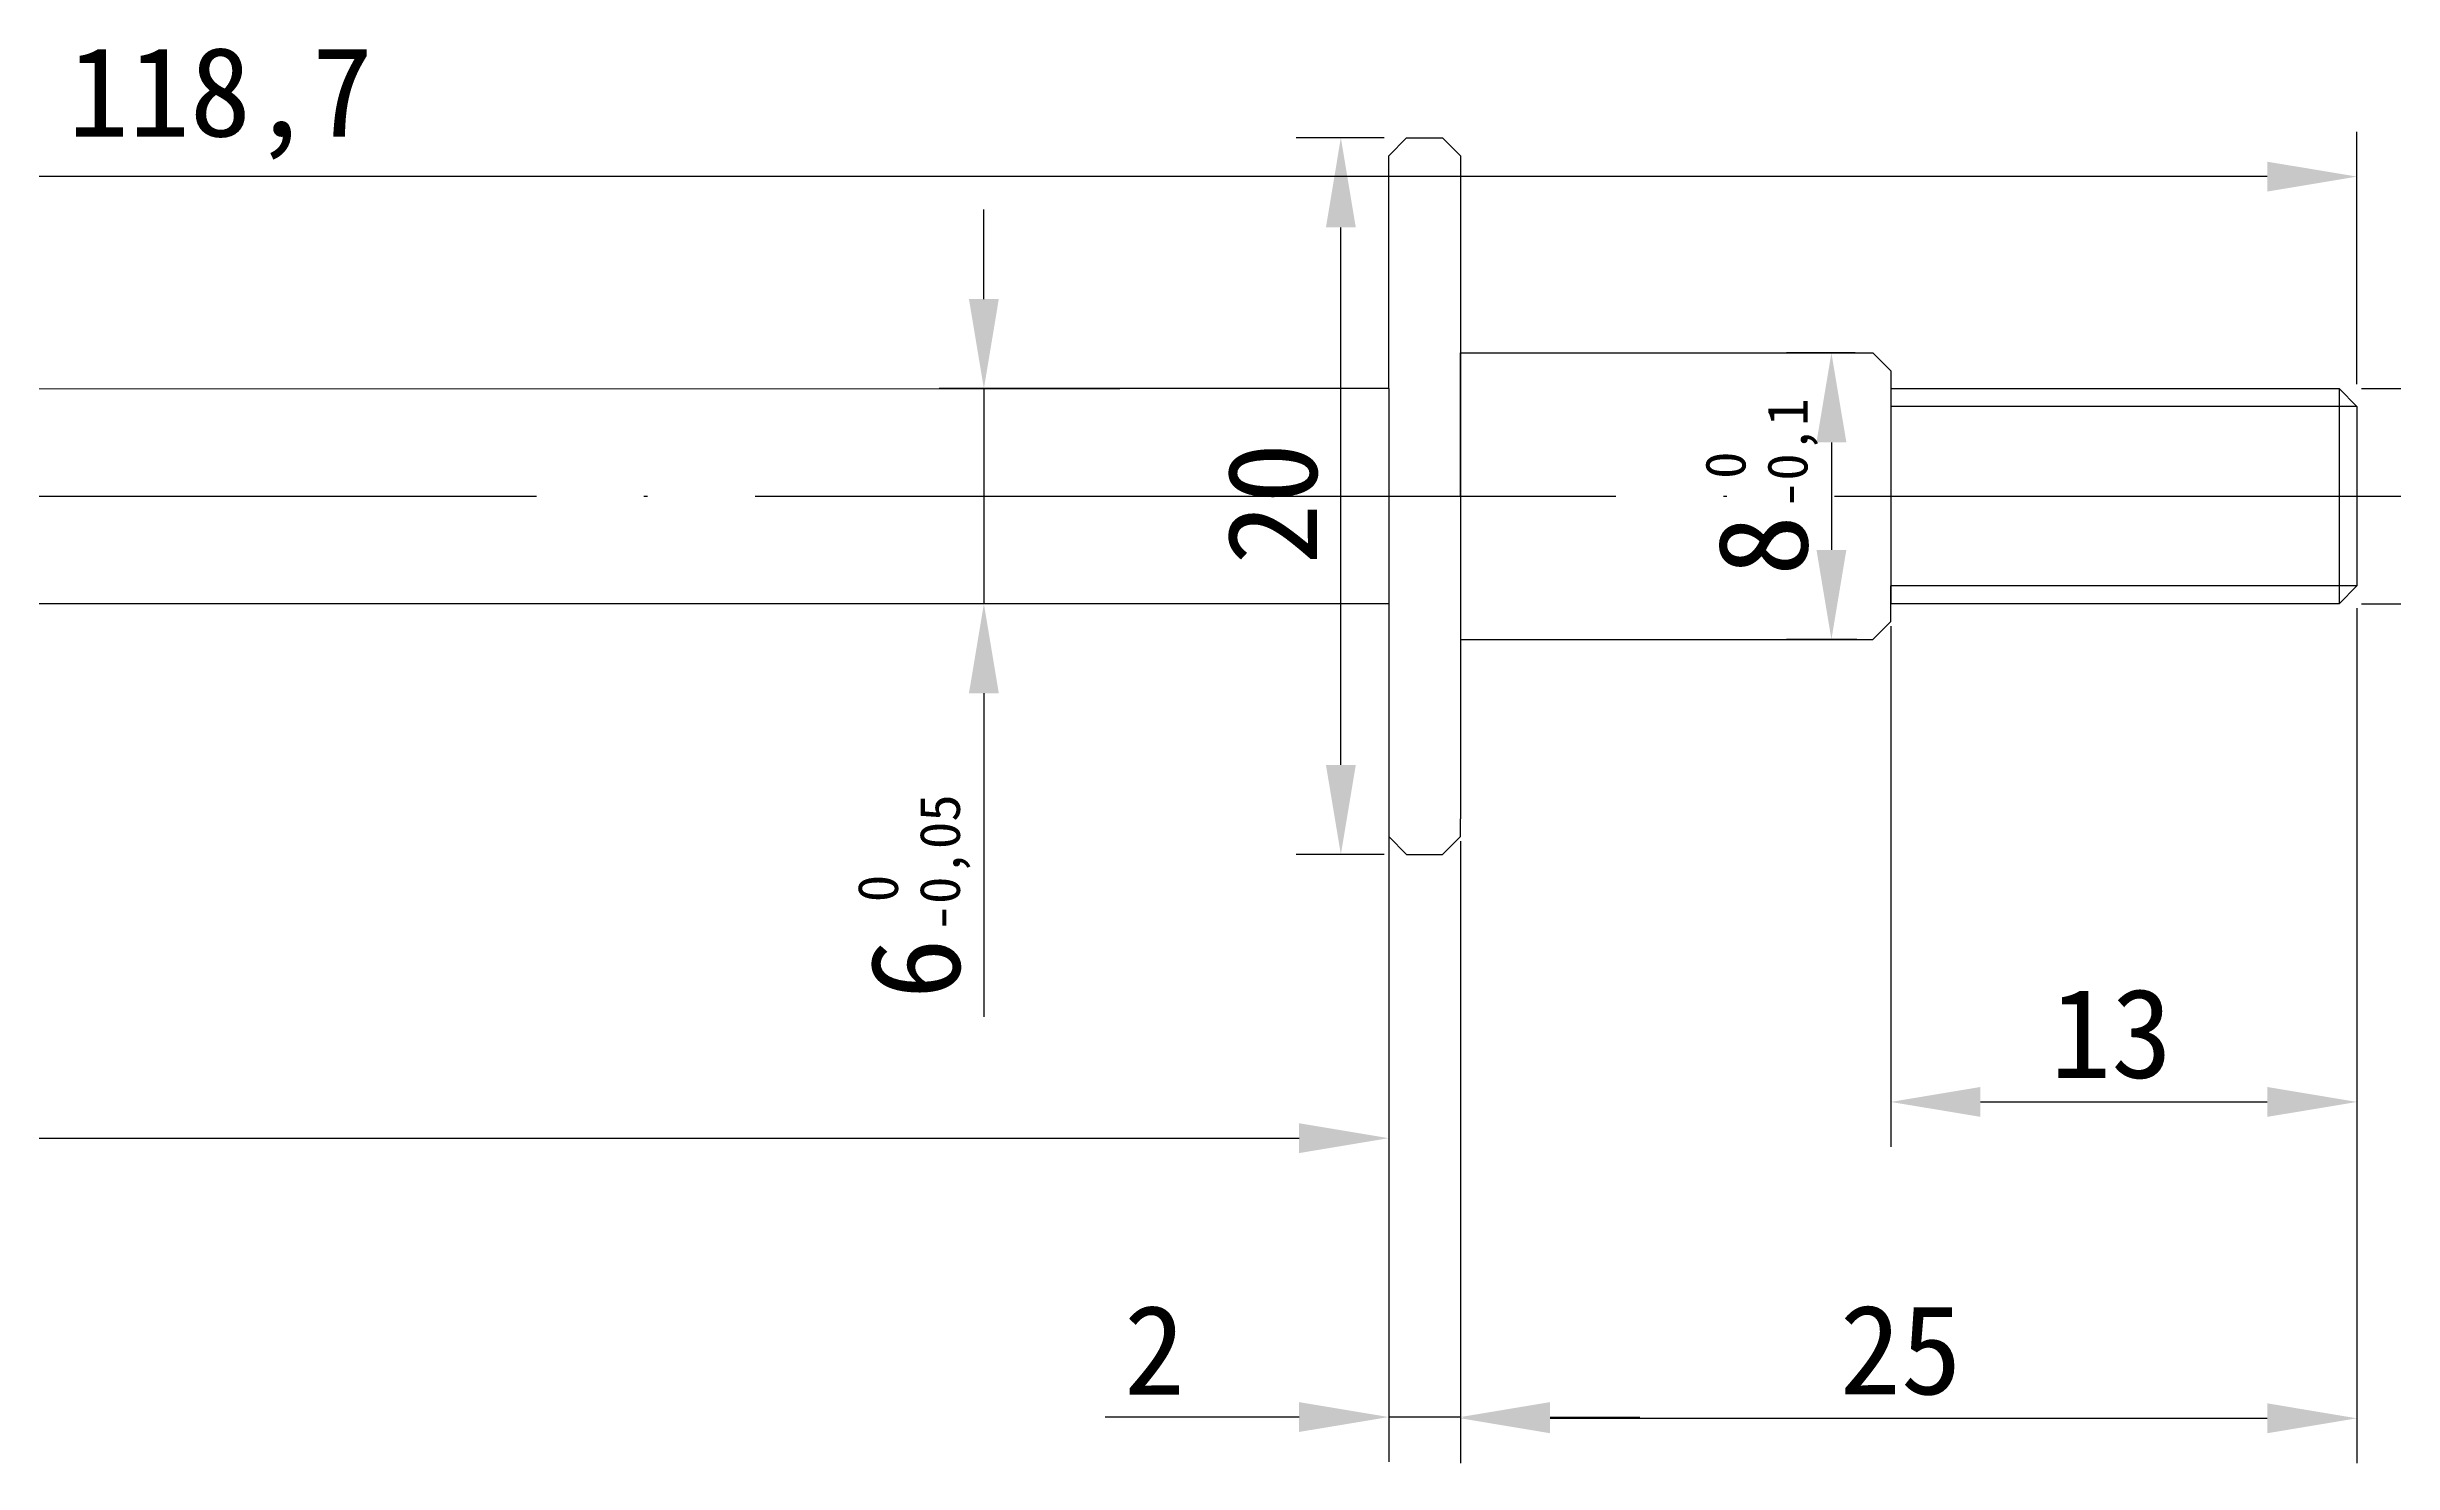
# Model space of a CAD drawing. Extents: x 1496 to 1697, y 1680 to 1720.
# Drawn here: x 1596.6 to 1662, y 1680.1 to 1719.6 of the extents above; entities that cross this region are included whole.
import ezdxf

# ---------------------------------------------------------------- set-up
doc = ezdxf.new("R2010")
doc.units = 0
doc.header["$MEASUREMENT"] = 0
doc.linetypes.add('ACAD_ISO04W100', pattern=[30, 24, -3, 0, -3])
doc.layers.get('0').update_dxf_attribs({"linetype": 'CONTINUOUS'})
doc.layers.get('DEFPOINTS').update_dxf_attribs({"linetype": 'CONTINUOUS'})
for name, color, linetype in [('0 @ 1', 7, 'CONTINUOUS'), ('中心线', 210, 'CONTINUOUS'), ('轴', 80, 'CONTINUOUS')]:
    doc.layers.add(name, color=color, linetype=linetype)
doc.dimstyles.new('ANNOTATIVE', dxfattribs={"dimscale": 0, "dimtxt": 2.5, "dimasz": 2.5, "dimexe": 1.25, "dimexo": 0.625, "dimtad": 1, "dimdec": 4, "dimdsep": 46, "dimtxsty": 'STANDARD', "dimcen": 2.5, "dimadec": 0, "dimazin": 0, "dimtfac": 1, "dimtdec": 4, "dimtmove": 2, "dimatfit": 3, "dimfxl": 1, "dimtolj": 1, "dimarcsym": 0})
doc.dimstyles.get("Standard").update_dxf_attribs({"dimtxt": 0.18, "dimasz": 0.18, "dimexe": 0.18, "dimexo": 0.0625, "dimgap": 0.09, "dimtad": 0, "dimtih": 1, "dimtoh": 1, "dimdec": 4, "dimzin": 0, "dimdsep": 46, "dimtxsty": 'STANDARD', "dimcen": 0.09, "dimadec": 0, "dimazin": 0, "dimtfac": 1, "dimtdec": 4, "dimtofl": 0, "dimtmove": 2, "dimatfit": 3, "dimfxl": 1, "dimtolj": 1, "dimarcsym": 0})

# ---------------------------------------------------------------- blocks, each defined once
blk = doc.blocks.new('*U117')
at = {"color": 0}
blk.add_text('2', height=2.5, dxfattribs=at).set_placement((1626.584, 1682.016))
blk = doc.blocks.new('*D116')
at = {"color": 0}
for p, q in [((1633.967, 1697.461), (1633.967, 1680.141)), ((1635.967, 1697.461), (1635.967, 1680.141)), ((1631.467, 1681.391), (1626.062, 1681.391)), ((1635.967, 1681.391), (1633.967, 1681.391)), ((1638.467, 1681.391), (1640.967, 1681.391))]:
    blk.add_line(p, q, dxfattribs=at)
for points in [[(1631.467, 1681.808), (1631.467, 1680.975), (1633.967, 1681.391)], [(1638.467, 1681.808), (1638.467, 1680.975), (1635.967, 1681.391)]]:
    blk.add_solid(points, dxfattribs=at)
at = {"layer": 'DEFPOINTS', "color": 0}
for p in [(1633.967, 1698.086), (1635.967, 1698.086), (1633.967, 1681.391)]:
    blk.add_point(p, dxfattribs=at)
at = {"layer": '轴'}
blk.add_blockref('*U117', (0, 0), dxfattribs=at)
blk = doc.blocks.new('*U121')
at = {"color": 0}
blk.add_text('13', height=2.5, dxfattribs=at).set_placement((1652.414, 1690.853))
blk = doc.blocks.new('*D120')
at = {"color": 0}
for p, q in [((1660.967, 1703.961), (1660.967, 1688.933)), ((1647.967, 1703.461), (1647.967, 1688.933)), ((1650.467, 1690.183), (1658.467, 1690.183))]:
    blk.add_line(p, q, dxfattribs=at)
for points in [[(1650.467, 1690.6), (1650.467, 1689.767), (1647.967, 1690.183)], [(1658.467, 1690.6), (1658.467, 1689.767), (1660.967, 1690.183)]]:
    blk.add_solid(points, dxfattribs=at)
at = {"layer": 'DEFPOINTS', "color": 0}
for p in [(1660.967, 1704.586), (1647.967, 1704.086), (1660.967, 1690.183)]:
    blk.add_point(p, dxfattribs=at)
at = {"layer": '轴'}
blk.add_blockref('*U121', (0, 0), dxfattribs=at)
blk = doc.blocks.new('*U123')
at = {"color": 0}
blk.add_text('25', height=2.5, dxfattribs=at).set_placement((1646.544, 1682.024))
blk = doc.blocks.new('*D122')
at = {"color": 0}
for p, q in [((1660.967, 1703.961), (1660.967, 1680.106)), ((1635.967, 1697.461), (1635.967, 1680.106)), ((1638.467, 1681.356), (1658.467, 1681.356))]:
    blk.add_line(p, q, dxfattribs=at)
for points in [[(1638.467, 1681.773), (1638.467, 1680.939), (1635.967, 1681.356)], [(1658.467, 1681.773), (1658.467, 1680.939), (1660.967, 1681.356)]]:
    blk.add_solid(points, dxfattribs=at)
at = {"layer": 'DEFPOINTS', "color": 0}
for p in [(1660.967, 1704.586), (1635.967, 1698.086), (1660.967, 1681.356)]:
    blk.add_point(p, dxfattribs=at)
at = {"layer": '轴'}
blk.add_blockref('*U123', (0, 0), dxfattribs=at)
blk = doc.blocks.new('*U127')
at = {"color": 0}
blk.add_text('20', height=2.5, rotation=90, dxfattribs=at).set_placement((1631.965, 1705.176))
blk = doc.blocks.new('*D126')
at = {"color": 0}
for p, q in [((1633.842, 1717.086), (1631.382, 1717.086)), ((1632.632, 1699.586), (1632.632, 1714.586)), ((1633.842, 1697.086), (1631.382, 1697.086))]:
    blk.add_line(p, q, dxfattribs=at)
for points in [[(1632.216, 1714.586), (1633.049, 1714.586), (1632.632, 1717.086)], [(1632.216, 1699.586), (1633.049, 1699.586), (1632.632, 1697.086)]]:
    blk.add_solid(points, dxfattribs=at)
at = {"layer": 'DEFPOINTS', "color": 0}
for p in [(1632.632, 1717.086), (1634.467, 1717.086), (1634.467, 1697.086)]:
    blk.add_point(p, dxfattribs=at)
at = {"layer": '轴'}
blk.add_blockref('*U127', (0, 0), dxfattribs=at)
blk = doc.blocks.new('*D156')
at = {"color": 0, "lineweight": -2, "transparency": 16777216}
for p, q in [((1676.902, 1712.586), (1676.902, 1715.086)), ((1661.092, 1710.086), (1678.152, 1710.086)), ((1676.902, 1704.086), (1676.902, 1710.086)), ((1661.092, 1704.086), (1678.152, 1704.086)), ((1676.902, 1701.586), (1676.902, 1699.086))]:
    blk.add_line(p, q, dxfattribs=at)
at = {"color": 0, "transparency": 16777216}
for points in [[(1676.486, 1712.586), (1677.319, 1712.586), (1676.902, 1710.086)], [(1676.486, 1701.586), (1677.319, 1701.586), (1676.902, 1704.086)]]:
    blk.add_solid(points, dxfattribs=at)
at = {"layer": 'DEFPOINTS', "color": 0, "transparency": 16777216}
for p in [(1660.467, 1710.086), (1676.902, 1710.086), (1660.467, 1704.086)]:
    blk.add_point(p, dxfattribs=at)
at = {"color": 0, "transparency": 16777216, "insert": (1683.95, 1707.086), "char_height": 2.5, "attachment_point": 5, "rotation": 90}
blk.add_mtext('\\A1;M6-{\\fSimSun|b0|i0|c134|p2;右旋}', dxfattribs=at)
blk = doc.blocks.new('*U119')
at = {"color": 0}
for s, height, p in [('-0,1', 1.125, (1645.645, 1706.752)), (' 0', 1.125, (1643.917, 1706.802)), ('8', 2.5, (1645.645, 1704.859))]:
    blk.add_text(s, height=height, rotation=90, dxfattribs=at).set_placement(p)
blk = doc.blocks.new('*D118')
at = {"color": 0}
for p, q in [((1646.974, 1711.086), (1645.062, 1711.086)), ((1646.312, 1708.586), (1646.312, 1705.586)), ((1647.025, 1703.086), (1645.062, 1703.086))]:
    blk.add_line(p, q, dxfattribs=at)
for points in [[(1645.896, 1708.586), (1646.729, 1708.586), (1646.312, 1711.086)], [(1645.896, 1705.586), (1646.729, 1705.586), (1646.312, 1703.086)]]:
    blk.add_solid(points, dxfattribs=at)
at = {"layer": 'DEFPOINTS', "color": 0}
for p in [(1647.599, 1711.086), (1646.312, 1703.086), (1647.65, 1703.086)]:
    blk.add_point(p, dxfattribs=at)
at = {"layer": '轴'}
blk.add_blockref('*U119', (0, 0), dxfattribs=at)
blk = doc.blocks.new('*U147')
at = {"color": 0}
for s, height, p in [('-0,05', 1.125, (1622.01, 1694.942)), (' 0', 1.125, (1620.283, 1694.992)), ('6', 2.5, (1622.01, 1693.049))]:
    blk.add_text(s, height=height, rotation=90, dxfattribs=at).set_placement(p)
blk = doc.blocks.new('*D146')
at = {"color": 0, "transparency": 16777216}
for p, q in [((1622.678, 1712.586), (1622.678, 1715.086)), ((1630.342, 1710.086), (1621.428, 1710.086)), ((1622.678, 1710.086), (1622.678, 1704.086)), ((1630.342, 1704.086), (1621.428, 1704.086)), ((1622.678, 1701.586), (1622.678, 1692.556))]:
    blk.add_line(p, q, dxfattribs=at)
for points in [[(1622.261, 1712.586), (1623.094, 1712.586), (1622.678, 1710.086)], [(1622.261, 1701.586), (1623.094, 1701.586), (1622.678, 1704.086)]]:
    blk.add_solid(points, dxfattribs=at)
at = {"layer": 'DEFPOINTS', "color": 0, "transparency": 16777216}
for p in [(1630.967, 1710.086), (1622.678, 1704.086), (1630.967, 1704.086)]:
    blk.add_point(p, dxfattribs=at)
at = {"layer": '轴', "transparency": 16777216}
blk.add_blockref('*U147', (0, 0), dxfattribs=at)
blk = doc.blocks.new('*U151')
at = {"layer": '中心线', "color": 0}
blk.add_text('91,71', height=2.5, dxfattribs=at).set_placement((1583.99, 1690.291))
blk = doc.blocks.new('*D150')
at = {"layer": 'DEFPOINTS', "color": 0}
for p in [(1542.255, 1704.586), (1633.967, 1704.086), (1633.967, 1689.172)]:
    blk.add_point(p, dxfattribs=at)
at = {"layer": '中心线', "color": 0}
for p, q in [((1542.255, 1703.961), (1542.255, 1687.922)), ((1633.967, 1703.461), (1633.967, 1687.922)), ((1544.755, 1689.172), (1631.467, 1689.172))]:
    blk.add_line(p, q, dxfattribs=at)
for points in [[(1544.755, 1689.589), (1544.755, 1688.755), (1542.255, 1689.172)], [(1631.467, 1689.589), (1631.467, 1688.755), (1633.967, 1689.172)]]:
    blk.add_solid(points, dxfattribs=at)
at = {"layer": '轴'}
blk.add_blockref('*U151', (0, 0), dxfattribs=at)
blk = doc.blocks.new('*U155')
at = {"layer": '轴', "color": 0}
blk.add_text('118,7', height=2.5, dxfattribs=at).set_placement((1597.137, 1717.121))
blk = doc.blocks.new('*D154')
at = {"layer": 'DEFPOINTS', "color": 0}
for p in [(1542.267, 1716.002), (1542.267, 1709.586), (1660.967, 1709.586)]:
    blk.add_point(p, dxfattribs=at)
at = {"layer": '轴', "color": 0}
for p, q in [((1542.267, 1710.211), (1542.267, 1717.252)), ((1660.967, 1710.211), (1660.967, 1717.252)), ((1658.467, 1716.002), (1544.767, 1716.002))]:
    blk.add_line(p, q, dxfattribs=at)
for points in [[(1544.767, 1716.418), (1544.767, 1715.585), (1542.267, 1716.002)], [(1658.467, 1716.418), (1658.467, 1715.585), (1660.967, 1716.002)]]:
    blk.add_solid(points, dxfattribs=at)
at = {"layer": '轴'}
blk.add_blockref('*U155', (0, 0), dxfattribs=at)

msp = doc.modelspace()

# ---------------------------------------------------------------- linework, layer by layer
at = {"layer": '中心线', "linetype": 'ACAD_ISO04W100'}
msp.add_line((1495.89938, 1707.08609), (1697.20196, 1707.08609), dxfattribs=at)
at = {"layer": '轴'}
for p, q in [((1634.4674, 1717.08609), (1633.9674, 1716.58609)), ((1634.4674, 1717.08609), (1635.4674, 1717.08609)), ((1635.9674, 1716.58609), (1635.4674, 1717.08609)), ((1633.9674, 1716.08609), (1633.9674, 1716.58609)), ((1633.9674, 1710.08609), (1633.9674, 1716.08609)), ((1635.9674, 1716.58609), (1635.9674, 1716.08609)), ((1635.9674, 1716.08609), (1635.9674, 1698.08609)), ((1635.9674, 1707.08609), (1635.9674, 1711.08609)), ((1635.9674, 1711.08609), (1647.4674, 1711.08609)), ((1647.9674, 1710.58609), (1647.4674, 1711.08609)), ((1647.9674, 1710.58609), (1647.9674, 1709.58609)), ((1542.76744, 1710.074), (1626.4674, 1710.08609)), ((1630.9674, 1710.08609), (1626.4674, 1710.08609)), ((1633.9674, 1710.08609), (1630.9674, 1710.08609)), ((1633.9674, 1710.08609), (1633.9674, 1704.08609)), ((1647.9674, 1710.08609), (1660.4674, 1710.08609)), ((1647.9674, 1710.08609), (1647.9674, 1704.08609)), ((1660.9674, 1709.58609), (1647.9674, 1709.58609)), ((1660.9674, 1709.58609), (1660.4674, 1710.08609)), ((1660.4674, 1710.08609), (1660.4674, 1704.08609)), ((1660.9674, 1709.58609), (1660.9674, 1704.58609)), ((1660.9674, 1704.58609), (1647.9674, 1704.58609)), ((1647.9674, 1703.58609), (1647.9674, 1704.58609)), ((1660.9674, 1704.58609), (1660.4674, 1704.08609)), ((1633.9674, 1704.08609), (1542.76744, 1704.074)), ((1633.9674, 1704.08609), (1633.9674, 1697.58609)), ((1660.4674, 1704.08609), (1647.9674, 1704.08609)), ((1635.9674, 1703.08609), (1647.4674, 1703.08609)), ((1647.9674, 1703.58609), (1647.4674, 1703.08609)), ((1633.9674, 1698.08609), (1633.9674, 1697.08609)), ((1635.9674, 1697.58609), (1635.9674, 1698.08609)), ((1634.4674, 1697.08609), (1633.9674, 1697.58609)), ((1634.4674, 1697.08609), (1635.4674, 1697.08609)), ((1635.4674, 1697.08609), (1635.9674, 1697.58609))]:
    msp.add_line(p, q, dxfattribs=at)

# ---------------------------------------------------------------- dimensions: what is measured, and where the dimension line sits
dim = msp.add_linear_dim(base=(1632.63221, 1717.08609), p1=(1634.4674, 1697.08609), p2=(1634.4674, 1717.08609), angle=90, dimstyle='STANDARD')
dim.commit()
dim.dimension.update_dxf_attribs({"geometry": '*D126', "text_midpoint": (1630.73078, 1707.08609)})
dim = msp.add_linear_dim(base=(1622.67769, 1704.08609), p1=(1630.9674, 1710.08609), p2=(1630.9674, 1704.08609), angle=90, dimstyle='STANDARD', override={"dimgap": 0.625, "dimtol": 1, "dimlim": 0, "dimtp": 0, "dimtm": 0.05, "dimtfac": 0.45})
dim.commit()
dim.dimension.update_dxf_attribs({"geometry": '*D146', "text_midpoint": (1620.59341, 1695.82087)})
dim = msp.add_linear_dim(base=(1646.31223, 1703.08609), p1=(1647.59934, 1711.08609), p2=(1647.6495, 1703.08609), angle=90, dimstyle='STANDARD', override={"dimgap": 0.625, "dimtol": 1, "dimlim": 0, "dimtp": 0, "dimtm": 0.1, "dimtfac": 0.45})
dim.commit()
dim.dimension.update_dxf_attribs({"geometry": '*D118', "text_midpoint": (1646.31223, 1707.08609), "dimtype": 128})
for base, p1, p2, picture, middle in [((1660.9674, 1681.35589), (1635.9674, 1698.08609), (1660.9674, 1704.58609), '*D122', (1648.4674, 1683.25732)), ((1660.9674, 1690.18329), (1647.9674, 1704.08609), (1660.9674, 1704.58609), '*D120', (1654.4674, 1692.08557)), ((1633.9674, 1681.39132), (1635.9674, 1698.08609), (1633.9674, 1698.08609), '*D116', (1627.51447, 1683.27144))]:
    dim = msp.add_linear_dim(base=base, p1=p1, p2=p2, dimstyle='STANDARD')
    dim.commit()
    dim.dimension.update_dxf_attribs({"geometry": picture, "text_midpoint": middle})
at = {"layer": '0 @ 1'}
dim = msp.add_linear_dim(base=(1676.90224, 1710.08609), p1=(1660.4674, 1704.08609), p2=(1660.4674, 1710.08609), angle=90, text='M<>-{\\fSimSun|b0|i0|c134|p2;右旋}', dimstyle='ANNOTATIVE', override={"dimscale": 1, "dimtix": 0, "dimtofl": 1, "dimtmove": 2, "dimatfit": 3}, dxfattribs=at)
dim.commit()
dim.dimension.update_dxf_attribs({"geometry": '*D156', "text_midpoint": (1683.95008, 1707.08609)})
at = {"layer": '中心线', "color": 0}
dim = msp.add_linear_dim(base=(1633.9674011, 1689.1719481), p1=(1542.255351, 1704.5860858), p2=(1633.9674011, 1704.0860858), dimstyle='STANDARD', dxfattribs=at)
dim.commit()
dim.dimension.update_dxf_attribs({"geometry": '*D150', "text_midpoint": (1588.111376, 1691.2993356)})
at = {"layer": '轴'}
dim = msp.add_linear_dim(base=(1542.26744, 1716.00181), p1=(1660.9674, 1709.58609), p2=(1542.26744, 1709.58609), dimstyle='STANDARD', dxfattribs=at)
dim.commit()
dim.dimension.update_dxf_attribs({"geometry": '*D154', "text_midpoint": (1601.61742, 1718.1292)})

doc.saveas('drawing.dxf')
